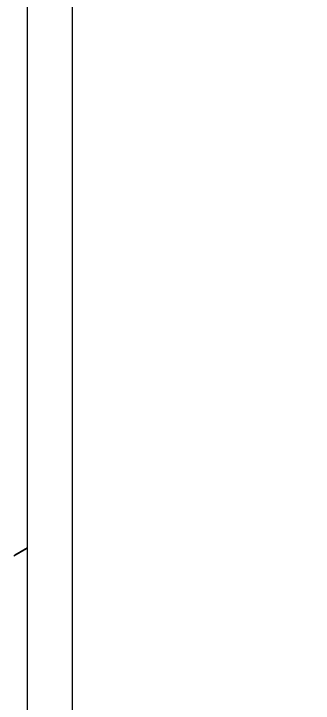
# Model space of a CAD drawing. Extents: x -1140 to 5605, y -816 to 2382.
# Drawn here: x -67.1 to 45.5, y -16.7 to 242.6 of the extents above; entities that cross this region are included whole.
import ezdxf

# ---------------------------------------------------------------- set-up
doc = ezdxf.new("R2010")
doc.units = 0
doc.header["$MEASUREMENT"] = 0
doc.layers.add('G-ANNO-TTLB', color=7, linetype='Continuous', lineweight=0)
doc.layers.add('wall scratch', color=7, linetype='Continuous', lineweight=0)

msp = doc.modelspace()

# ---------------------------------------------------------------- hatches: boundary and pattern name
at = {"layer": 'G-ANNO-TTLB', "true_color": 0xff00ff, "transparency": 33554687}
h = msp.add_hatch(color=6, dxfattribs=at)
edge = h.paths.add_edge_path()
edge.add_spline(control_points=[(1815.43, -731.7), (1815.43, -731.7), (-1114.08, -731.7), (-1114.08, -731.7), (-1114.08, -731.7), (-1114.08, 1725.3), (-1114.08, 1725.3), (-1114.08, 1725.3), (1815.43, 1725.3), (1815.43, 1725.3), (1815.43, 1725.3), (1815.43, -731.7), (1815.43, -731.7)], knot_values=[0, 0, 0, 0, 1, 1, 1, 2, 2, 2, 3, 3, 3, 4, 4, 4, 4], degree=3, periodic=0)
edge = h.paths.add_edge_path()
edge.add_spline(control_points=[(-1105.08, 1716.3), (-1105.08, 1716.3), (-1105.08, -722.7), (-1105.08, -722.7), (-1105.08, -722.7), (1806.43, -722.7), (1806.43, -722.7), (1806.43, -722.7), (1806.43, 1716.3), (1806.43, 1716.3), (1806.43, 1716.3), (-1105.08, 1716.3), (-1105.08, 1716.3)], knot_values=[0, 0, 0, 0, 1, 1, 1, 2, 2, 2, 3, 3, 3, 4, 4, 4, 4], degree=3, periodic=0)
edge.add_line((-1105.08, 1716.3), (-1105.08, 1716.3))

# ---------------------------------------------------------------- linework, layer by layer
at = {"layer": 'G-ANNO-TTLB'}
for points in [[(1815.43, -731.7), (1815.43, -731.7), (-1114.08, -731.7), (-1114.08, -731.7), (-1114.08, -731.7), (-1114.08, 1725.3), (-1114.08, 1725.3), (-1114.08, 1725.3), (1815.43, 1725.3), (1815.43, 1725.3), (1815.43, 1725.3), (1815.43, -731.7), (1815.43, -731.7)], [(-1105.08, 1716.3), (-1105.08, 1716.3), (-1105.08, -722.7), (-1105.08, -722.7), (-1105.08, -722.7), (1806.43, -722.7), (1806.43, -722.7), (1806.43, -722.7), (1806.43, 1716.3), (1806.43, 1716.3), (1806.43, 1716.3), (-1105.08, 1716.3), (-1105.08, 1716.3)]]:
    msp.add_open_spline(points, degree=3, knots=[0, 0, 0, 0, 1, 1, 1, 2, 2, 2, 3, 3, 3, 4, 4, 4, 4], dxfattribs=at)
at = {"layer": 'wall scratch', "color": 33, "lineweight": 25, "true_color": 0xcc9966}
msp.add_line((-45.08, -160.74), (-45.08, 263.75), dxfattribs=at)
at = {"layer": 'wall scratch', "color": 2, "lineweight": 25, "true_color": 0xffff00}
for p, q in [((-61.89, -170.47), (-61.89, 254.02)), ((-61.89, 41.78), (-66.7, 38.99)), ((-62.29, 41.42), (-67.1, 38.64))]:
    msp.add_line(p, q, dxfattribs=at)

doc.saveas('drawing.dxf')
